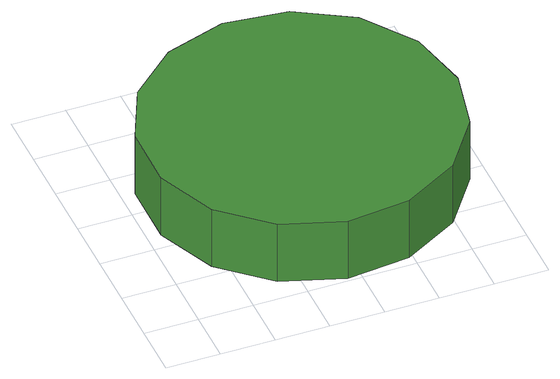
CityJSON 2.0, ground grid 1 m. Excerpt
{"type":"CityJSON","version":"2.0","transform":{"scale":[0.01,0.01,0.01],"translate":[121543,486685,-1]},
"CityObjects":{
"tree1":{"type":"SolitaryVegetationObject","attributes":{"function":"something"},"geometry":[{"type":"MultiSurface","lod":"1","boundaries":[[[0,1,2,3,4,5,6,7,8,9,10,11,12,13,14]],[[15,16,17,18,19,20,21,22,23,24,25,26,27,28,29]],[[0,29,28,1]],[[1,28,27,2]],[[2,27,26,3]],[[3,26,25,4]],[[4,25,24,5]],[[5,24,23,6]],[[6,23,22,7]],[[7,22,21,8]],[[8,21,20,9]],[[9,20,19,10]],[[10,19,18,11]],[[11,18,17,12]],[[12,17,16,13]],[[13,16,15,14]],[[14,15,29,0]]]}]}
},
"vertices":[
[591,291,218],[566,407,218],[496,504,218],[393,563,218],[275,576,218],[162,539,218],[73,459,218],[25,351,218],[25,232,218],[73,123,218],[162,43,218],[275,6,218],[393,19,218],[496,78,218],[566,175,218],[566,175,93],[496,78,93],[393,19,93],[275,6,93],[162,43,93],[73,123,93],[25,232,93],[25,351,93],[73,459,93],[162,539,93],[275,576,93],[393,563,93],[496,504,93],[566,407,93],[591,291,93]
]}
